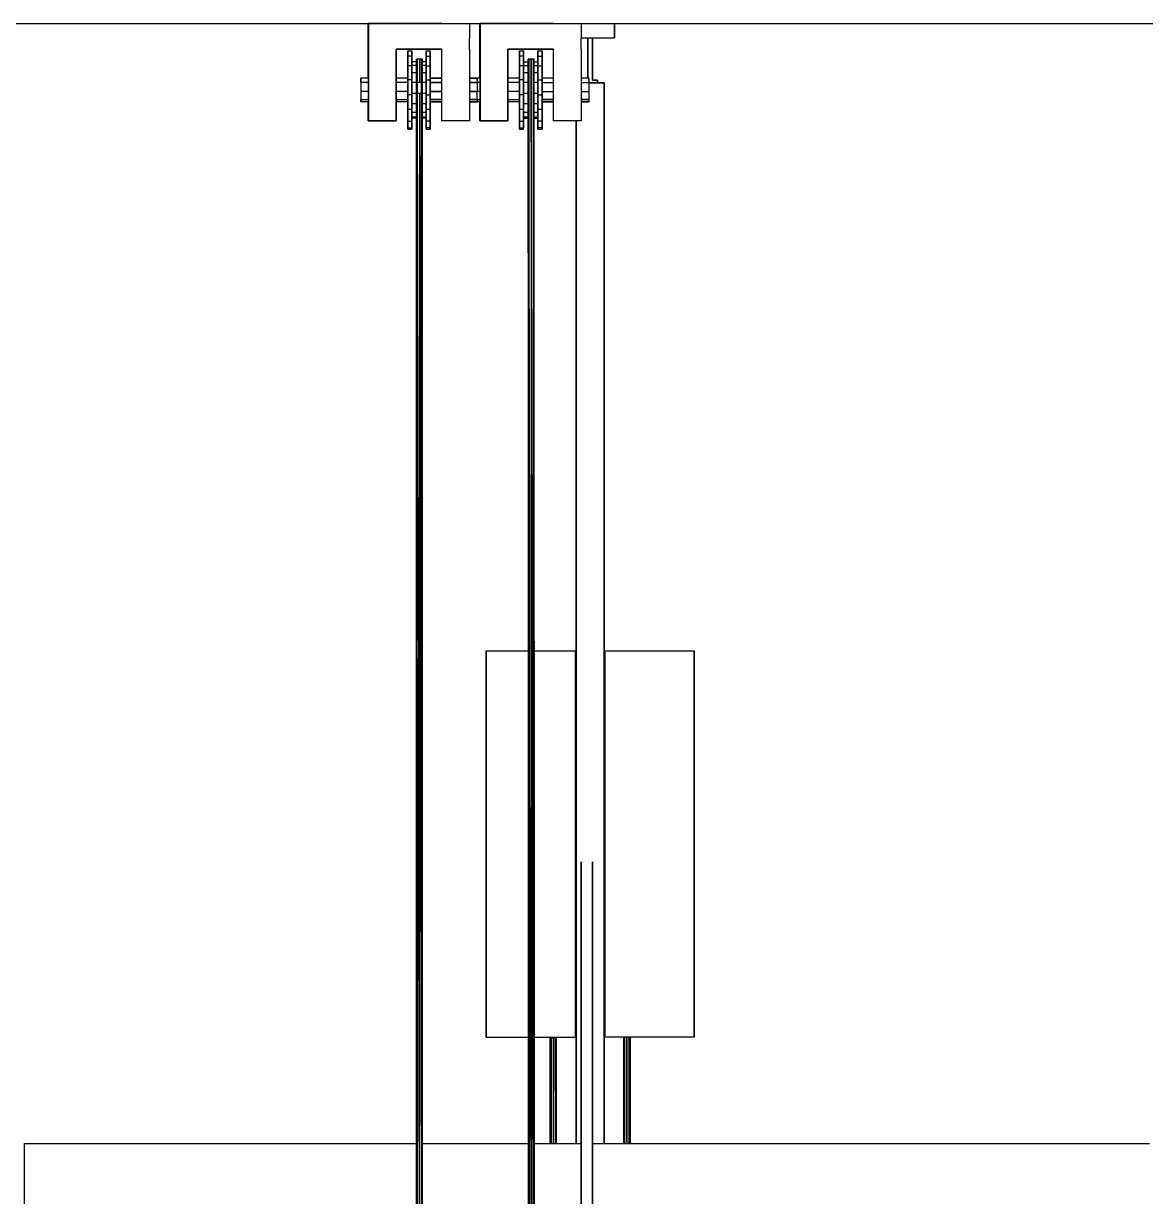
# Model space of a CAD drawing. Extents: x -32 to 51.8, y -51.6 to -5.5.
# Drawn here: x -10.73 to -6.741, y -42.429 to -38.257 of the extents above; entities that cross this region are included whole.
import ezdxf

# ---------------------------------------------------------------- set-up
doc = ezdxf.new("R2010")
doc.units = 0
doc.header["$MEASUREMENT"] = 0
doc.layers.get('0').update_dxf_attribs({"linetype": 'CONTINUOUS'})

msp = doc.modelspace()

# ---------------------------------------------------------------- linework, layer by layer
at = {"linetype": 'ByBlock'}
msp.add_line((-32.0393, -38.2573), (38.5464, -38.2573), dxfattribs=at)
for p, q in [((-9.5049, -38.2573), (-9.5049, -38.3093)), ((-9.5049, -38.3093), (-9.5049, -38.2573)), ((-9.5049, -38.2573), (-9.504, -38.2573)), ((-9.504, -38.2573), (-9.504, -38.2573)), ((-9.504, -38.2573), (-9.504, -38.3093)), ((-9.504, -38.3093), (-9.504, -38.2573)), ((-9.504, -38.2573), (-9.4052, -38.2573)), ((-9.4052, -38.2573), (-9.504, -38.2573)), ((-9.504, -38.2573), (-9.504, -38.2573)), ((-9.4052, -38.2573), (-9.2432, -38.2573)), ((-9.2432, -38.2573), (-9.4052, -38.2573)), ((-9.2432, -38.2573), (-9.1448, -38.2573)), ((-9.1448, -38.2573), (-9.1448, -38.3093)), ((-9.1077, -38.2573), (-9.1077, -38.3093)), ((-9.1077, -38.3093), (-9.1077, -38.2573)), ((-9.1077, -38.2573), (-9.1068, -38.2573)), ((-9.1068, -38.2573), (-9.1068, -38.2573)), ((-9.1068, -38.2573), (-9.1068, -38.3093)), ((-9.1068, -38.3093), (-9.1068, -38.2573)), ((-9.1068, -38.2573), (-9.0081, -38.2573)), ((-9.0081, -38.2573), (-9.1068, -38.2573)), ((-9.1068, -38.2573), (-9.1068, -38.2573)), ((-9.0081, -38.2573), (-8.8461, -38.2573)), ((-8.8461, -38.2573), (-9.0081, -38.2573)), ((-8.8461, -38.2573), (-8.7477, -38.2573)), ((-8.7477, -38.2573), (-8.7477, -38.3093)), ((-8.6289, -38.2573), (-8.6289, -38.2689)), ((-8.6289, -38.2689), (-8.6289, -38.2573)), ((-8.6289, -38.2689), (-8.6289, -38.3089)), ((-8.6289, -38.3089), (-8.6289, -38.2689)), ((-9.5049, -38.3493), (-9.5049, -38.3093)), ((-9.504, -38.3093), (-9.504, -38.3493)), ((-9.504, -38.3493), (-9.504, -38.3093)), ((-9.1448, -38.3493), (-9.1448, -38.3093)), ((-9.1077, -38.3493), (-9.1077, -38.3093)), ((-9.1068, -38.3093), (-9.1068, -38.3493)), ((-9.1068, -38.3493), (-9.1068, -38.3093)), ((-8.7477, -38.3089), (-8.6289, -38.3089)), ((-8.7477, -38.3493), (-8.7477, -38.3093)), ((-8.7243, -38.3089), (-8.7243, -38.4515)), ((-8.7243, -38.4515), (-8.7243, -38.3089)), ((-8.7243, -38.3089), (-8.7243, -38.4515)), ((-8.7243, -38.3089), (-8.7243, -38.4515)), ((-8.7243, -38.4515), (-8.7243, -38.3089)), ((-8.7071, -38.3089), (-8.7071, -38.4589)), ((-8.7071, -38.3089), (-8.7071, -38.4589)), ((-8.7071, -38.4589), (-8.7071, -38.3089)), ((-9.5049, -38.3493), (-9.5049, -38.4515)), ((-9.5049, -38.4515), (-9.5049, -38.3493)), ((-9.504, -38.3493), (-9.504, -38.6034)), ((-9.504, -38.6034), (-9.504, -38.3493)), ((-9.4052, -38.3493), (-9.2444, -38.3493)), ((-9.4052, -38.6034), (-9.4052, -38.3493)), ((-9.2444, -38.3493), (-9.4052, -38.3493)), ((-9.4052, -38.3493), (-9.2432, -38.3493)), ((-9.2432, -38.3493), (-9.4052, -38.3493)), ((-9.4052, -38.3493), (-9.4052, -38.6034)), ((-9.364, -38.3547), (-9.3495, -38.3547)), ((-9.364, -38.3733), (-9.364, -38.3547)), ((-9.364, -38.3547), (-9.364, -38.3598)), ((-9.364, -38.3598), (-9.364, -38.3829)), ((-9.3495, -38.3733), (-9.364, -38.3733)), ((-9.364, -38.408), (-9.364, -38.3733)), ((-9.364, -38.3733), (-9.364, -38.408)), ((-9.3495, -38.3547), (-9.3495, -38.3733)), ((-9.3495, -38.3733), (-9.3495, -38.3547)), ((-9.3495, -38.3733), (-9.3495, -38.408)), ((-9.3495, -38.408), (-9.3495, -38.3733)), ((-9.2984, -38.3547), (-9.284, -38.3547)), ((-9.2984, -38.3733), (-9.2984, -38.3547)), ((-9.2984, -38.3547), (-9.2984, -38.3598)), ((-9.2984, -38.3598), (-9.2984, -38.3547)), ((-9.2984, -38.3547), (-9.2984, -38.3733)), ((-9.2984, -38.3598), (-9.2984, -38.3829)), ((-9.2984, -38.3829), (-9.2984, -38.3598)), ((-9.2984, -38.3733), (-9.284, -38.3733)), ((-9.2984, -38.408), (-9.2984, -38.3733)), ((-9.2984, -38.3733), (-9.2984, -38.408)), ((-9.284, -38.3547), (-9.284, -38.3733)), ((-9.284, -38.3598), (-9.284, -38.3547)), ((-9.284, -38.3733), (-9.284, -38.3547)), ((-9.284, -38.3547), (-9.284, -38.3598)), ((-9.284, -38.3598), (-9.284, -38.3829)), ((-9.284, -38.3733), (-9.284, -38.408)), ((-9.284, -38.408), (-9.284, -38.3733)), ((-9.2444, -38.3493), (-9.2444, -38.4515)), ((-9.2432, -38.6034), (-9.2432, -38.3493)), ((-9.1448, -38.3493), (-9.1448, -38.6034)), ((-9.1077, -38.3493), (-9.1077, -38.4515)), ((-9.1077, -38.4515), (-9.1077, -38.3493)), ((-9.1068, -38.3493), (-9.1068, -38.6034)), ((-9.1068, -38.6034), (-9.1068, -38.3493)), ((-9.0081, -38.3493), (-8.8473, -38.3493)), ((-9.0081, -38.6034), (-9.0081, -38.3493)), ((-8.8473, -38.3493), (-9.0081, -38.3493)), ((-9.0081, -38.3493), (-8.8461, -38.3493)), ((-8.8461, -38.3493), (-9.0081, -38.3493)), ((-9.0081, -38.3493), (-9.0081, -38.6034)), ((-8.9668, -38.3547), (-8.9524, -38.3547)), ((-8.9668, -38.3733), (-8.9668, -38.3547)), ((-8.9668, -38.3547), (-8.9668, -38.3598)), ((-8.9668, -38.3598), (-8.9668, -38.3547)), ((-8.9668, -38.3547), (-8.9668, -38.3733)), ((-8.9668, -38.3598), (-8.9668, -38.3598)), ((-8.9668, -38.3598), (-8.9668, -38.3829)), ((-8.9668, -38.3829), (-8.9668, -38.3598)), ((-8.9524, -38.3733), (-8.9668, -38.3733)), ((-8.9668, -38.408), (-8.9668, -38.3733)), ((-8.9668, -38.3733), (-8.9668, -38.408)), ((-8.9524, -38.3547), (-8.9524, -38.3733)), ((-8.9524, -38.3733), (-8.9524, -38.3547)), ((-8.9524, -38.3733), (-8.9524, -38.408)), ((-8.9524, -38.408), (-8.9524, -38.3733)), ((-8.9013, -38.3547), (-8.8868, -38.3547)), ((-8.9013, -38.3733), (-8.9013, -38.3547)), ((-8.9013, -38.3547), (-8.9013, -38.3598)), ((-8.9013, -38.3598), (-8.9013, -38.3547)), ((-8.9013, -38.3547), (-8.9013, -38.3733)), ((-8.9013, -38.3598), (-8.9013, -38.3598)), ((-8.9013, -38.3829), (-8.9013, -38.3598)), ((-8.9013, -38.3733), (-8.8868, -38.3733)), ((-8.9013, -38.408), (-8.9013, -38.3733)), ((-8.9013, -38.3733), (-8.9013, -38.408)), ((-8.8868, -38.3547), (-8.8868, -38.3733)), ((-8.8868, -38.3733), (-8.8868, -38.3547)), ((-8.8868, -38.3733), (-8.8868, -38.408)), ((-8.8868, -38.408), (-8.8868, -38.3733)), ((-8.8473, -38.3493), (-8.8473, -38.4515)), ((-8.8461, -38.6034), (-8.8461, -38.3493)), ((-8.7477, -38.3493), (-8.7477, -38.6034)), ((-9.364, -38.3829), (-9.364, -38.3829)), ((-9.364, -38.3829), (-9.364, -38.4249)), ((-9.3495, -38.408), (-9.364, -38.408)), ((-9.364, -38.4574), (-9.364, -38.408)), ((-9.364, -38.408), (-9.364, -38.4574)), ((-9.3339, -38.3934), (-9.3495, -38.3934)), ((-9.3495, -38.4068), (-9.3495, -38.3934)), ((-9.3339, -38.4068), (-9.3495, -38.4068)), ((-9.3495, -38.408), (-9.3495, -38.4574)), ((-9.3495, -38.4574), (-9.3495, -38.408)), ((-9.3339, -38.3844), (-9.3347, -43.1063)), ((-9.3306, -38.3843), (-9.3346, -43.1063)), ((-9.3339, -38.3844), (-9.3306, -38.3843)), ((-9.3306, -38.3843), (-9.3314, -43.1073)), ((-9.3226, -38.3843), (-9.3306, -38.3843)), ((-9.3234, -43.1119), (-9.3147, -38.3843)), ((-9.3226, -38.3843), (-9.3228, -38.4675)), ((-9.3147, -38.3843), (-9.3226, -38.3843)), ((-9.3226, -38.3843), (-9.3226, -38.4675)), ((-9.3155, -43.1197), (-9.3147, -38.3843)), ((-9.3154, -43.1197), (-9.3114, -38.3844)), ((-9.3114, -38.3844), (-9.3147, -38.3843)), ((-9.3122, -43.1247), (-9.3114, -38.3844)), ((-9.2984, -38.3934), (-9.3114, -38.3934)), ((-9.2984, -38.4068), (-9.3114, -38.4068)), ((-9.2984, -38.3829), (-9.2984, -38.3829)), ((-9.2984, -38.3934), (-9.2984, -38.3829)), ((-9.2984, -38.3934), (-9.2984, -38.4068)), ((-9.2984, -38.4068), (-9.2984, -38.3934)), ((-9.2984, -38.4319), (-9.2984, -38.4068)), ((-9.2984, -38.408), (-9.284, -38.408)), ((-9.2984, -38.4574), (-9.2984, -38.408)), ((-9.2984, -38.408), (-9.2984, -38.4574)), ((-9.284, -38.408), (-9.284, -38.4574)), ((-9.284, -38.4574), (-9.284, -38.408)), ((-8.9668, -38.3829), (-8.9668, -38.3829)), ((-8.9668, -38.3829), (-8.9668, -38.4249)), ((-8.9668, -38.4249), (-8.9668, -38.3829)), ((-8.9524, -38.408), (-8.9668, -38.408)), ((-8.9668, -38.4574), (-8.9668, -38.408)), ((-8.9668, -38.408), (-8.9668, -38.4574)), ((-8.9524, -38.3934), (-8.9366, -38.3934)), ((-8.9524, -38.4068), (-8.9366, -38.4068)), ((-8.9524, -38.408), (-8.9524, -38.4574)), ((-8.9524, -38.4574), (-8.9524, -38.408)), ((-8.9366, -38.3844), (-8.9333, -38.3843)), ((-8.9254, -38.3843), (-8.9366, -38.3844)), ((-8.9322, -43.1334), (-8.9366, -38.3844)), ((-8.9366, -38.3844), (-8.9355, -43.1334)), ((-8.9333, -38.3844), (-8.9366, -38.3844)), ((-8.9366, -38.3844), (-8.9254, -38.3845)), ((-8.9141, -38.3844), (-8.9366, -38.3844)), ((-8.9333, -38.3843), (-8.9254, -38.3843)), ((-8.9243, -43.1334), (-8.9333, -38.3844)), ((-8.9333, -38.3844), (-8.9322, -43.1334)), ((-8.9254, -38.3845), (-8.9333, -38.3844)), ((-8.9254, -38.3843), (-8.9141, -38.3844)), ((-8.9254, -38.3843), (-8.9174, -38.3843)), ((-8.9174, -38.3844), (-8.9254, -38.3845)), ((-8.9254, -38.3845), (-8.9141, -38.3844)), ((-8.9164, -43.1334), (-8.9254, -38.3845)), ((-8.9254, -38.3845), (-8.9243, -43.1334)), ((-8.9174, -38.3843), (-8.9141, -38.3844)), ((-8.9163, -43.1334), (-8.9174, -38.3844)), ((-8.913, -43.1307), (-8.9174, -38.3844)), ((-8.9141, -38.3844), (-8.9174, -38.3844)), ((-8.913, -43.1307), (-8.9141, -38.3844)), ((-8.9141, -38.3934), (-8.9013, -38.3934)), ((-8.9141, -38.4068), (-8.9013, -38.4068)), ((-8.9013, -38.3829), (-8.9013, -38.3829)), ((-8.9013, -38.3934), (-8.9013, -38.3829)), ((-8.9013, -38.3934), (-8.9013, -38.4068)), ((-8.9013, -38.4068), (-8.9013, -38.3934)), ((-8.9013, -38.4068), (-8.9013, -38.4319)), ((-8.9013, -38.4319), (-8.9013, -38.4068)), ((-8.9013, -38.408), (-8.8868, -38.408)), ((-8.9013, -38.4574), (-8.9013, -38.408)), ((-8.9013, -38.408), (-8.9013, -38.4574)), ((-8.8868, -38.408), (-8.8868, -38.4574)), ((-8.8868, -38.4574), (-8.8868, -38.408)), ((-9.5306, -38.4515), (-9.5306, -38.4678)), ((-9.504, -38.4515), (-9.5306, -38.4515)), ((-9.5306, -38.4515), (-9.5306, -38.4601)), ((-9.5306, -38.4678), (-9.5306, -38.4515)), ((-9.5306, -38.4601), (-9.5306, -38.4601)), ((-9.5306, -38.4601), (-9.5306, -38.4885)), ((-9.364, -38.4515), (-9.4052, -38.4515)), ((-9.364, -38.4249), (-9.364, -38.4249)), ((-9.364, -38.4249), (-9.364, -38.4515)), ((-9.364, -38.4601), (-9.364, -38.4515)), ((-9.364, -38.4515), (-9.364, -38.4678)), ((-9.3495, -38.4574), (-9.364, -38.4574)), ((-9.364, -38.5117), (-9.364, -38.4574)), ((-9.364, -38.4574), (-9.364, -38.5117)), ((-9.3495, -38.4319), (-9.3339, -38.4319)), ((-9.3495, -38.5117), (-9.3495, -38.4574)), ((-9.3495, -38.4574), (-9.3495, -38.5117)), ((-9.3114, -38.4319), (-9.2984, -38.4319)), ((-9.2984, -38.4675), (-9.2984, -38.4319)), ((-9.2984, -38.4574), (-9.284, -38.4574)), ((-9.2984, -38.5117), (-9.2984, -38.4574)), ((-9.2984, -38.4574), (-9.2984, -38.5117)), ((-9.284, -38.4515), (-9.2432, -38.4515)), ((-9.2432, -38.4515), (-9.284, -38.4515)), ((-9.284, -38.4574), (-9.284, -38.5117)), ((-9.284, -38.5117), (-9.284, -38.4574)), ((-9.1448, -38.4515), (-9.1169, -38.4515)), ((-9.1169, -38.4515), (-9.1448, -38.4515)), ((-9.1068, -38.4515), (-9.1169, -38.4515)), ((-9.1169, -38.4515), (-9.1169, -38.4678)), ((-9.1169, -38.4601), (-9.1169, -38.4515)), ((-8.9668, -38.4515), (-9.0081, -38.4515)), ((-8.9668, -38.4249), (-8.9668, -38.4249)), ((-8.9668, -38.4249), (-8.9668, -38.4515)), ((-8.9668, -38.4761), (-8.9668, -38.4249)), ((-8.9668, -38.4515), (-8.9668, -38.4678)), ((-8.9524, -38.4574), (-8.9668, -38.4574)), ((-8.9668, -38.5117), (-8.9668, -38.4574)), ((-8.9668, -38.4574), (-8.9668, -38.5117)), ((-8.9524, -38.4319), (-8.9366, -38.4319)), ((-8.9524, -38.5117), (-8.9524, -38.4574)), ((-8.9524, -38.4574), (-8.9524, -38.5117)), ((-8.9141, -38.4319), (-8.9013, -38.4319)), ((-8.9013, -38.4249), (-8.9013, -38.4249)), ((-8.9013, -38.4675), (-8.9013, -38.4319)), ((-8.9013, -38.4574), (-8.8868, -38.4574)), ((-8.9013, -38.5117), (-8.9013, -38.4574)), ((-8.9013, -38.4574), (-8.9013, -38.5117)), ((-8.8461, -38.4515), (-8.8868, -38.4515)), ((-8.8868, -38.4574), (-8.8868, -38.5117)), ((-8.8868, -38.5117), (-8.8868, -38.4574)), ((-8.7198, -38.4515), (-8.7477, -38.4515)), ((-8.7198, -38.4515), (-8.7198, -38.4678)), ((-8.7198, -38.4601), (-8.7198, -38.4515)), ((-8.6899, -38.4589), (-8.7071, -38.4589)), ((-8.7071, -38.4589), (-8.6899, -38.4589)), ((-8.6899, -38.4589), (-8.7071, -38.4589)), ((-8.7071, -38.4589), (-8.6899, -38.4589)), ((-8.6899, -38.4589), (-8.6899, -38.4689)), ((-8.6899, -38.4689), (-8.6899, -38.4589)), ((-9.5306, -38.4678), (-9.5306, -38.4993)), ((-9.504, -38.4678), (-9.5306, -38.4678)), ((-9.5306, -38.4885), (-9.5306, -38.4885)), ((-9.5306, -38.4885), (-9.5306, -38.4885)), ((-9.5306, -38.4885), (-9.5306, -38.52)), ((-9.5306, -38.4993), (-9.5306, -38.5277)), ((-9.504, -38.4993), (-9.5306, -38.4993)), ((-9.364, -38.4678), (-9.4052, -38.4678)), ((-9.364, -38.4993), (-9.4052, -38.4993)), ((-9.364, -38.4678), (-9.364, -38.4993)), ((-9.364, -38.4761), (-9.364, -38.4761)), ((-9.364, -38.4993), (-9.364, -38.5277)), ((-9.3339, -38.4675), (-9.3495, -38.4675)), ((-9.3148, -38.4675), (-9.3306, -38.4675)), ((-9.2984, -38.4675), (-9.3114, -38.4675)), ((-9.2984, -38.5067), (-9.2984, -38.4675)), ((-9.2432, -38.4678), (-9.284, -38.4678)), ((-9.284, -38.4678), (-9.2432, -38.4678)), ((-9.284, -38.4993), (-9.2432, -38.4993)), ((-9.2432, -38.4993), (-9.284, -38.4993)), ((-9.1169, -38.4678), (-9.1448, -38.4678)), ((-9.1448, -38.4678), (-9.1169, -38.4678)), ((-9.1448, -38.4993), (-9.1169, -38.4993)), ((-9.1169, -38.4993), (-9.1448, -38.4993)), ((-9.1068, -38.4678), (-9.1169, -38.4678)), ((-9.1169, -38.4678), (-9.1169, -38.4993)), ((-9.1068, -38.4993), (-9.1169, -38.4993)), ((-9.1169, -38.5277), (-9.1169, -38.4993)), ((-8.9668, -38.4678), (-9.0081, -38.4678)), ((-8.9668, -38.4993), (-9.0081, -38.4993)), ((-8.9668, -38.4678), (-8.9668, -38.4993)), ((-8.9668, -38.4761), (-8.9668, -38.4761)), ((-8.9668, -38.5304), (-8.9668, -38.4761)), ((-8.9668, -38.4993), (-8.9668, -38.5277)), ((-8.9366, -38.4675), (-8.9524, -38.4675)), ((-8.9013, -38.4675), (-8.9141, -38.4675)), ((-8.9013, -38.5067), (-8.9013, -38.4675)), ((-8.8868, -38.4678), (-8.8461, -38.4678)), ((-8.8868, -38.4993), (-8.8461, -38.4993)), ((-8.7477, -38.4678), (-8.7198, -38.4678)), ((-8.7477, -38.4993), (-8.7198, -38.4993)), ((-8.7198, -38.4678), (-8.7198, -38.4993)), ((-8.7057, -38.4689), (-8.7198, -38.4689)), ((-8.7198, -38.4689), (-8.7057, -38.4689)), ((-8.7198, -38.4993), (-8.7198, -38.5277)), ((-8.6657, -38.4689), (-8.7057, -38.4689)), ((-8.7057, -38.4689), (-8.6657, -38.4689)), ((-8.6657, -38.4689), (-8.6657, -42.2401)), ((-8.6657, -42.2401), (-8.6657, -38.4689)), ((-9.5306, -38.52), (-9.5306, -38.52)), ((-9.5306, -38.52), (-9.5306, -38.5362)), ((-9.5306, -38.52), (-9.5306, -38.52)), ((-9.5306, -38.5277), (-9.5306, -38.5362)), ((-9.5306, -38.5277), (-9.504, -38.5277)), ((-9.5306, -38.5362), (-9.5306, -38.5277)), ((-9.504, -38.5362), (-9.5306, -38.5362)), ((-9.5049, -38.5362), (-9.5049, -38.6034)), ((-9.5049, -38.6034), (-9.5049, -38.5362)), ((-9.4052, -38.5277), (-9.364, -38.5277)), ((-9.364, -38.5362), (-9.4052, -38.5362)), ((-9.3495, -38.5117), (-9.364, -38.5117)), ((-9.364, -38.5629), (-9.364, -38.5117)), ((-9.364, -38.5117), (-9.364, -38.5117)), ((-9.364, -38.5277), (-9.364, -38.5362)), ((-9.364, -38.5304), (-9.364, -38.5304)), ((-9.364, -38.5362), (-9.364, -38.5798)), ((-9.3115, -38.5067), (-9.3495, -38.5067)), ((-9.3495, -38.5629), (-9.3495, -38.5117)), ((-9.3495, -38.5117), (-9.3495, -38.5629)), ((-9.3339, -38.5437), (-9.3495, -38.5437)), ((-9.3228, -38.5067), (-9.3313, -43.1073)), ((-9.3226, -38.5067), (-9.3234, -43.1119)), ((-9.2984, -38.5067), (-9.3114, -38.5067)), ((-9.2984, -38.5437), (-9.3114, -38.5437)), ((-9.2984, -38.5437), (-9.2984, -38.5067)), ((-9.2984, -38.5117), (-9.284, -38.5117)), ((-9.2984, -38.5629), (-9.2984, -38.5117)), ((-9.2984, -38.5117), (-9.2984, -38.5629)), ((-9.2984, -38.574), (-9.2984, -38.5437)), ((-9.284, -38.5117), (-9.284, -38.5629)), ((-9.284, -38.5629), (-9.284, -38.5117)), ((-9.284, -38.5277), (-9.2432, -38.5277)), ((-9.2432, -38.5277), (-9.284, -38.5277)), ((-9.284, -38.5362), (-9.284, -38.5798)), ((-9.284, -38.5362), (-9.2432, -38.5362)), ((-9.2432, -38.5362), (-9.284, -38.5362)), ((-9.2444, -38.5362), (-9.2444, -38.6034)), ((-9.1448, -38.5277), (-9.1169, -38.5277)), ((-9.1169, -38.5277), (-9.1448, -38.5277)), ((-9.1448, -38.5362), (-9.1169, -38.5362)), ((-9.1169, -38.5362), (-9.1448, -38.5362)), ((-9.1169, -38.5277), (-9.1068, -38.5277)), ((-9.1169, -38.5277), (-9.1169, -38.5362)), ((-9.1068, -38.5362), (-9.1169, -38.5362)), ((-9.1077, -38.5362), (-9.1077, -38.6034)), ((-9.1077, -38.6034), (-9.1077, -38.5362)), ((-9.0081, -38.5277), (-8.9668, -38.5277)), ((-8.9668, -38.5362), (-9.0081, -38.5362)), ((-8.9524, -38.5117), (-8.9668, -38.5117)), ((-8.9668, -38.5629), (-8.9668, -38.5117)), ((-8.9668, -38.5117), (-8.9668, -38.5629)), ((-8.9668, -38.5277), (-8.9668, -38.5362)), ((-8.9668, -38.5304), (-8.9668, -38.5304)), ((-8.9668, -38.5798), (-8.9668, -38.5304)), ((-8.9668, -38.5362), (-8.9668, -38.5798)), ((-8.9366, -38.5067), (-8.9524, -38.5067)), ((-8.9524, -38.5629), (-8.9524, -38.5117)), ((-8.9524, -38.5117), (-8.9524, -38.5629)), ((-8.9366, -38.5437), (-8.9524, -38.5437)), ((-8.9013, -38.5067), (-8.9141, -38.5067)), ((-8.9013, -38.5437), (-8.9141, -38.5437)), ((-8.9013, -38.5437), (-8.9013, -38.5067)), ((-8.9013, -38.5117), (-8.8868, -38.5117)), ((-8.9013, -38.5629), (-8.9013, -38.5117)), ((-8.9013, -38.5117), (-8.9013, -38.5629)), ((-8.9013, -38.574), (-8.9013, -38.5437)), ((-8.8868, -38.5117), (-8.8868, -38.5629)), ((-8.8868, -38.5629), (-8.8868, -38.5117)), ((-8.8461, -38.5277), (-8.8868, -38.5277)), ((-8.8868, -38.5277), (-8.8461, -38.5277)), ((-8.8868, -38.5362), (-8.8461, -38.5362)), ((-8.8461, -38.5362), (-8.8868, -38.5362)), ((-8.8473, -38.5362), (-8.8473, -38.6034)), ((-8.7198, -38.5277), (-8.7477, -38.5277)), ((-8.7477, -38.5277), (-8.7198, -38.5277)), ((-8.7477, -38.5362), (-8.7198, -38.5362)), ((-8.7198, -38.5362), (-8.7477, -38.5362)), ((-8.7198, -38.5277), (-8.7198, -38.5362)), ((-9.3495, -38.5629), (-9.364, -38.5629)), ((-9.364, -38.5629), (-9.364, -38.5629)), ((-9.364, -38.5629), (-9.364, -38.6049)), ((-9.364, -38.6049), (-9.364, -38.5629)), ((-9.364, -38.5798), (-9.364, -38.5798)), ((-9.364, -38.5798), (-9.364, -38.6145)), ((-9.3495, -38.6049), (-9.3495, -38.5629)), ((-9.3495, -38.5629), (-9.3495, -38.6049)), ((-9.3339, -38.574), (-9.3495, -38.574)), ((-9.2984, -38.574), (-9.3114, -38.574)), ((-9.284, -38.5629), (-9.2984, -38.5629)), ((-9.2984, -38.5629), (-9.2984, -38.6049)), ((-9.2984, -38.6049), (-9.2984, -38.5629)), ((-9.2984, -38.574), (-9.2984, -38.5907)), ((-9.2984, -38.5907), (-9.2984, -38.574)), ((-9.2984, -38.5798), (-9.2984, -38.5798)), ((-9.284, -38.5629), (-9.284, -38.6049)), ((-9.284, -38.6049), (-9.284, -38.5629)), ((-9.284, -38.5798), (-9.284, -38.6145)), ((-8.9524, -38.5629), (-8.9668, -38.5629)), ((-8.9668, -38.6049), (-8.9668, -38.5629)), ((-8.9668, -38.5629), (-8.9668, -38.6049)), ((-8.9668, -38.5798), (-8.9668, -38.5798)), ((-8.9668, -38.5798), (-8.9668, -38.6145)), ((-8.9668, -38.6145), (-8.9668, -38.5798)), ((-8.9524, -38.6049), (-8.9524, -38.5629)), ((-8.9524, -38.5629), (-8.9524, -38.6049)), ((-8.9366, -38.574), (-8.9524, -38.574)), ((-8.9013, -38.574), (-8.9141, -38.574)), ((-8.8868, -38.5629), (-8.9013, -38.5629)), ((-8.9013, -38.5629), (-8.9013, -38.6049)), ((-8.9013, -38.6049), (-8.9013, -38.5629)), ((-8.9013, -38.5907), (-8.9013, -38.574)), ((-8.9013, -38.574), (-8.9013, -38.5907)), ((-8.9013, -38.5798), (-8.9013, -38.5798)), ((-8.8868, -38.5629), (-8.8868, -38.6049)), ((-8.8868, -38.6049), (-8.8868, -38.5629)), ((-9.5049, -38.6034), (-9.504, -38.6034)), ((-9.504, -38.6034), (-9.504, -38.6034)), ((-9.504, -38.6034), (-9.4052, -38.6034)), ((-9.504, -38.6034), (-9.504, -38.6034)), ((-9.4052, -38.6034), (-9.504, -38.6034)), ((-9.364, -38.6049), (-9.364, -38.628)), ((-9.364, -38.6049), (-9.3495, -38.6049)), ((-9.364, -38.628), (-9.364, -38.6049)), ((-9.364, -38.6145), (-9.364, -38.6145)), ((-9.364, -38.6145), (-9.364, -38.6331)), ((-9.364, -38.628), (-9.364, -38.6331)), ((-9.364, -38.628), (-9.3495, -38.628)), ((-9.364, -38.6331), (-9.364, -38.628)), ((-9.3339, -38.5907), (-9.3495, -38.5907)), ((-9.3339, -38.5944), (-9.3495, -38.5944)), ((-9.3495, -38.628), (-9.3495, -38.6049)), ((-9.3495, -38.6049), (-9.3495, -38.628)), ((-9.3495, -38.6331), (-9.3495, -38.628)), ((-9.3495, -38.628), (-9.3495, -38.6331)), ((-9.2984, -38.5907), (-9.3114, -38.5907)), ((-9.2984, -38.5944), (-9.3114, -38.5944)), ((-9.2984, -38.5907), (-9.2984, -38.5944)), ((-9.2984, -38.5944), (-9.2984, -38.5907)), ((-9.2984, -38.6145), (-9.2984, -38.5944)), ((-9.2984, -38.5944), (-9.2984, -38.6145)), ((-9.2984, -38.6049), (-9.2984, -38.628)), ((-9.284, -38.6049), (-9.2984, -38.6049)), ((-9.2984, -38.628), (-9.2984, -38.6049)), ((-9.2984, -38.6331), (-9.2984, -38.6145)), ((-9.2984, -38.6145), (-9.2984, -38.6145)), ((-9.2984, -38.6145), (-9.2984, -38.628)), ((-9.2984, -38.628), (-9.2984, -38.6331)), ((-9.284, -38.628), (-9.2984, -38.628)), ((-9.2984, -38.6331), (-9.2984, -38.628)), ((-9.284, -38.6049), (-9.284, -38.628)), ((-9.284, -38.628), (-9.284, -38.6049)), ((-9.284, -38.6145), (-9.284, -38.6331)), ((-9.284, -38.6331), (-9.284, -38.628)), ((-9.284, -38.628), (-9.284, -38.6331)), ((-9.2432, -38.6034), (-9.2444, -38.6034)), ((-9.1448, -38.6034), (-9.2432, -38.6034)), ((-9.1077, -38.6034), (-9.1068, -38.6034)), ((-9.1068, -38.6034), (-9.1068, -38.6034)), ((-9.1068, -38.6034), (-9.0081, -38.6034)), ((-9.1068, -38.6034), (-9.1068, -38.6034)), ((-9.0081, -38.6034), (-9.1068, -38.6034)), ((-9.0081, -38.6034), (-9.0093, -38.6034)), ((-8.9668, -38.6049), (-8.9524, -38.6049)), ((-8.9668, -38.628), (-8.9668, -38.6049)), ((-8.9668, -38.6049), (-8.9668, -38.628)), ((-8.9668, -38.6145), (-8.9668, -38.6145)), ((-8.9668, -38.6145), (-8.9668, -38.6331)), ((-8.9668, -38.628), (-8.9668, -38.6145)), ((-8.9668, -38.628), (-8.9524, -38.628)), ((-8.9668, -38.6331), (-8.9668, -38.628)), ((-8.9668, -38.628), (-8.9668, -38.6331)), ((-8.9366, -38.5907), (-8.9524, -38.5907)), ((-8.9524, -38.5944), (-8.9366, -38.5944)), ((-8.9524, -38.628), (-8.9524, -38.6049)), ((-8.9524, -38.6049), (-8.9524, -38.628)), ((-8.9524, -38.6331), (-8.9524, -38.628)), ((-8.9013, -38.5907), (-8.9141, -38.5907)), ((-8.9141, -38.5944), (-8.9013, -38.5944)), ((-8.9013, -38.5944), (-8.9013, -38.5907)), ((-8.9013, -38.5907), (-8.9013, -38.5944)), ((-8.9013, -38.6145), (-8.9013, -38.5944)), ((-8.9013, -38.6049), (-8.9013, -38.628)), ((-8.8868, -38.6049), (-8.9013, -38.6049)), ((-8.9013, -38.628), (-8.9013, -38.6049)), ((-8.9013, -38.6331), (-8.9013, -38.6145)), ((-8.9013, -38.6145), (-8.9013, -38.6145)), ((-8.9013, -38.628), (-8.9013, -38.6331)), ((-8.8868, -38.628), (-8.9013, -38.628)), ((-8.9013, -38.6331), (-8.9013, -38.628)), ((-8.8868, -38.6049), (-8.8868, -38.628)), ((-8.8868, -38.628), (-8.8868, -38.6049)), ((-8.8868, -38.6331), (-8.8868, -38.628)), ((-8.8868, -38.628), (-8.8868, -38.6331)), ((-8.8461, -38.6034), (-8.8473, -38.6034)), ((-8.7477, -38.6034), (-8.8461, -38.6034)), ((-8.7657, -38.6034), (-8.7657, -42.2401)), ((-8.7657, -42.2401), (-8.7657, -38.6034)), ((-8.7657, -42.2401), (-8.7657, -38.6034)), ((-8.7477, -38.6034), (-8.7485, -38.6034)), ((-9.364, -38.6331), (-9.3495, -38.6331)), ((-9.2984, -38.6331), (-9.284, -38.6331)), ((-8.9668, -38.6331), (-8.9524, -38.6331)), ((-8.9013, -38.6331), (-8.8868, -38.6331)), ((-9.0856, -40.4883), (-9.0856, -40.4883)), ((-9.0856, -40.4883), (-9.0856, -41.8626)), ((-9.0856, -41.8626), (-9.0856, -40.4883)), ((-9.0856, -40.4883), (-8.9361, -40.4883)), ((-9.0856, -40.4883), (-9.0856, -41.8626)), ((-9.0856, -40.4883), (-9.0856, -40.4883)), ((-8.9136, -40.4883), (-8.7676, -40.4883)), ((-8.7676, -41.8626), (-8.7676, -40.4883)), ((-8.7676, -40.4883), (-8.7676, -41.8626)), ((-8.6638, -41.8626), (-8.6638, -40.4883)), ((-8.6638, -40.4883), (-8.3458, -40.4883)), ((-8.6638, -40.4883), (-8.6638, -41.8626)), ((-8.6638, -40.4883), (-8.6638, -40.4883)), ((-8.6638, -40.4883), (-8.6638, -41.8626)), ((-8.6638, -40.4883), (-8.6638, -40.4883)), ((-8.3458, -41.8626), (-8.3458, -40.4883)), ((-8.3458, -40.4883), (-8.3458, -41.8626)), ((-8.747, -43.1207), (-8.747, -41.2391)), ((-8.747, -41.2391), (-8.747, -43.1207)), ((-8.7074, -43.1207), (-8.7074, -41.2391)), ((-8.7074, -41.2391), (-8.7074, -43.1207)), ((-8.747, -41.2813), (-8.747, -42.4138)), ((-9.0856, -41.8626), (-9.0856, -41.8626)), ((-9.0856, -41.8626), (-9.0856, -41.8626)), ((-9.0856, -41.8626), (-8.9358, -41.8626)), ((-8.9133, -41.8626), (-8.7676, -41.8626)), ((-8.8577, -42.2401), (-8.8577, -41.8626)), ((-8.8544, -41.8642), (-8.8577, -41.8626)), ((-8.8577, -41.8626), (-8.8577, -41.8626)), ((-8.8544, -41.8642), (-8.8546, -42.2401)), ((-8.8544, -41.8626), (-8.8544, -41.8642)), ((-8.8544, -41.8642), (-8.8464, -41.8626)), ((-8.8544, -42.2401), (-8.8544, -41.8642)), ((-8.8464, -41.8649), (-8.8544, -41.8642)), ((-8.8544, -41.8642), (-8.8385, -41.8642)), ((-8.8464, -41.8649), (-8.8469, -42.2401)), ((-8.8385, -41.8642), (-8.8464, -41.8649)), ((-8.8464, -42.2401), (-8.8464, -41.8649)), ((-8.8385, -41.8642), (-8.8389, -42.2401)), ((-8.8352, -41.8626), (-8.8385, -41.8642)), ((-8.8385, -41.8642), (-8.8385, -41.8626)), ((-8.8385, -42.2401), (-8.8385, -41.8642)), ((-8.8354, -42.2401), (-8.8352, -41.8626)), ((-8.8352, -41.8626), (-8.8352, -41.8626)), ((-8.8352, -42.2401), (-8.8352, -41.8626)), ((-8.3458, -41.8626), (-8.6638, -41.8626)), ((-8.6638, -41.8626), (-8.6638, -41.8626)), ((-8.6638, -41.8626), (-8.6638, -41.8626)), ((-8.5962, -42.2401), (-8.5962, -41.8626)), ((-8.5962, -41.8626), (-8.5962, -41.8626)), ((-8.5931, -42.2401), (-8.5929, -41.8626)), ((-8.5929, -42.2401), (-8.5929, -41.8626)), ((-8.5854, -42.2401), (-8.585, -41.8626)), ((-8.585, -41.8626), (-8.585, -42.2401)), ((-8.5775, -42.2401), (-8.577, -41.8626)), ((-8.577, -41.8626), (-8.577, -42.2401)), ((-8.5739, -42.2401), (-8.5737, -41.8626)), ((-8.5737, -41.8626), (-8.5737, -42.2401)), ((-8.5737, -41.8626), (-8.5737, -41.8626)), ((-10.7272, -42.2401), (-10.7272, -42.2401)), ((-10.7272, -42.429), (-10.7272, -42.2401)), ((-10.7272, -42.7353), (-10.7272, -42.2401)), ((-10.7272, -42.2401), (-9.3345, -42.2401)), ((-10.7272, -42.429), (-10.7272, -42.2401)), ((-10.7272, -42.4833), (-10.7272, -42.2401)), ((-9.312, -42.2401), (-8.9357, -42.2401)), ((-8.9132, -42.2401), (-8.747, -42.2401)), ((-8.7074, -42.2401), (-6.7272, -42.2401)), ((-10.7272, -42.429), (-10.7272, -42.429))]:
    msp.add_line(p, q)

doc.saveas('drawing.dxf')
